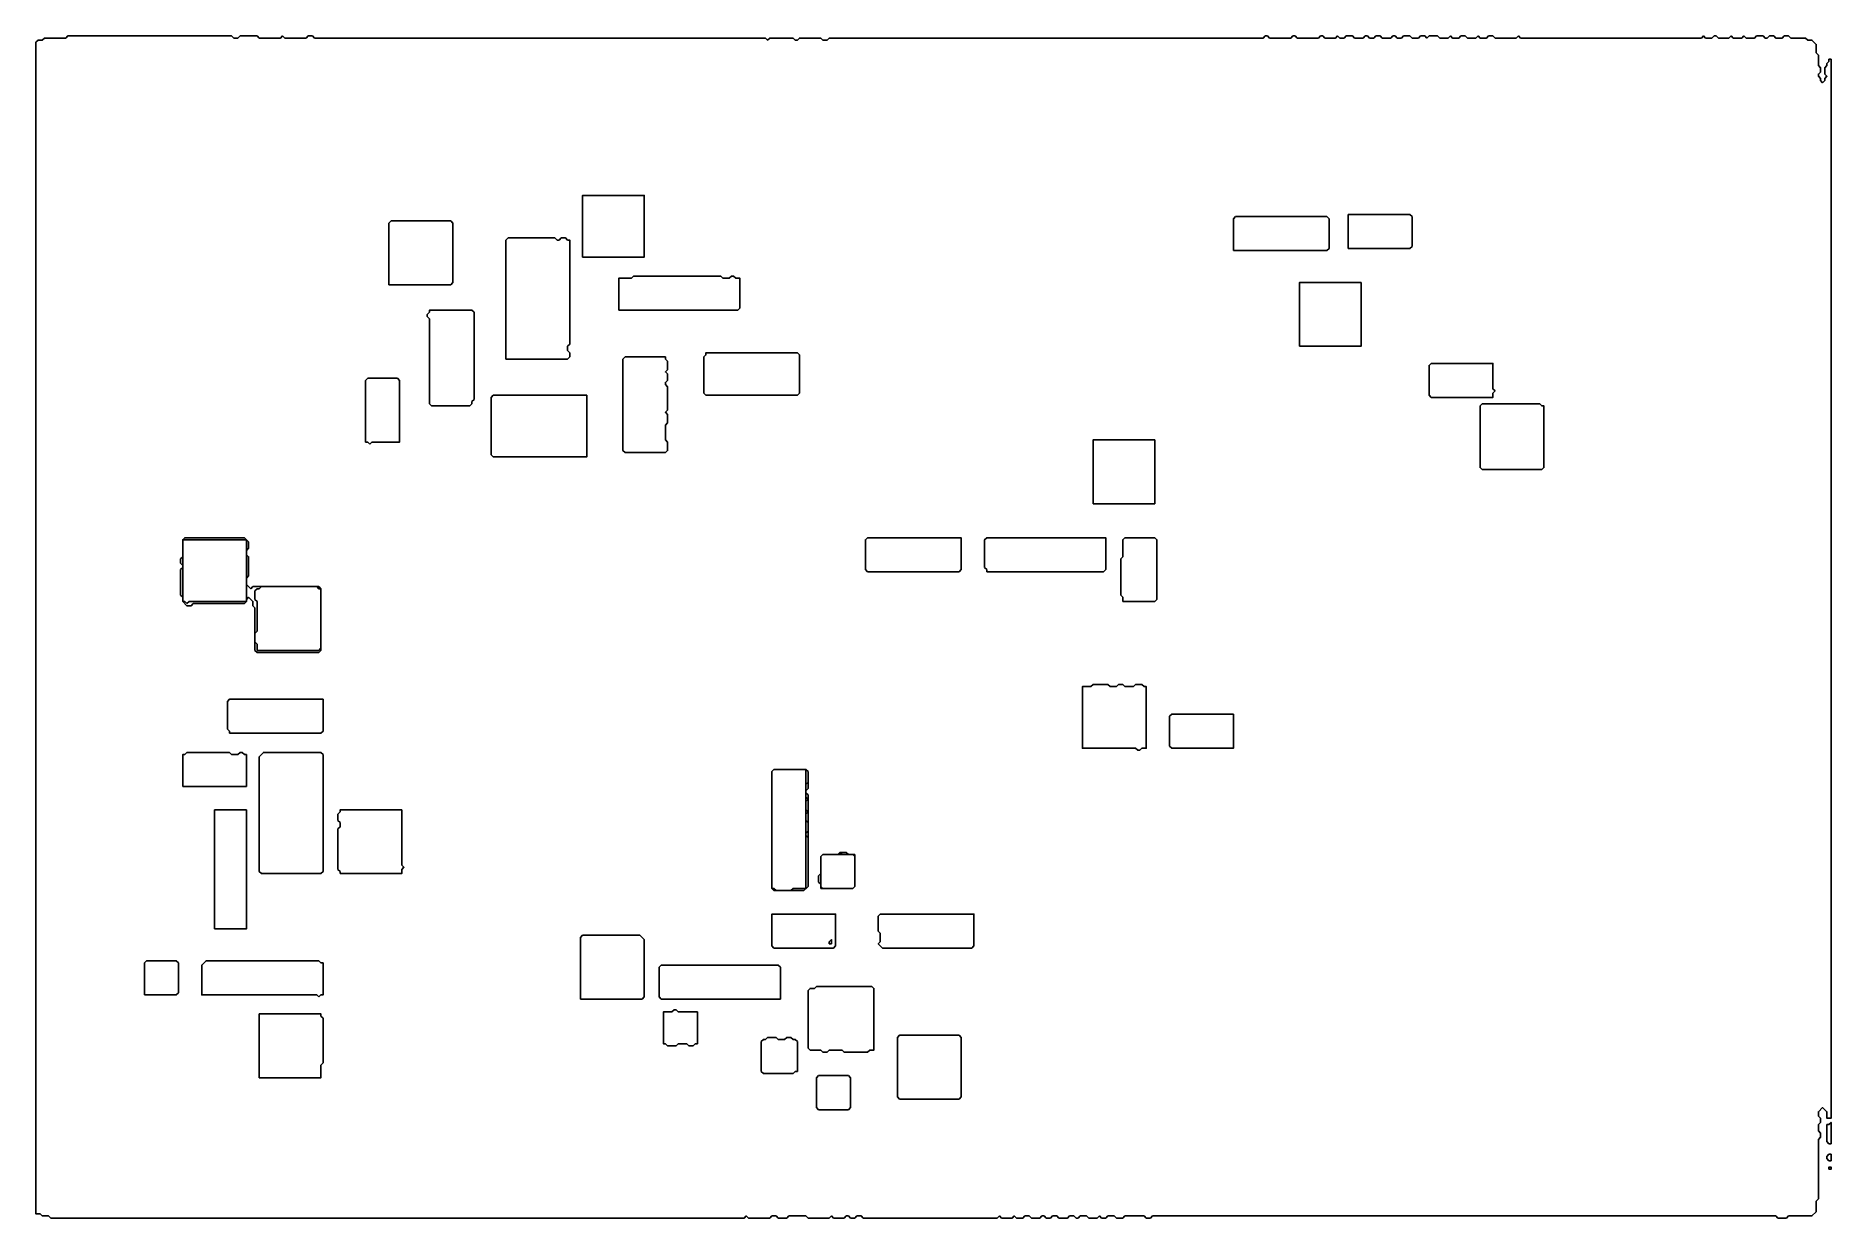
# Model space of a CAD drawing. Header units: metres. Extents: x 0 to 844, y 5 to 561.
import ezdxf

# ---------------------------------------------------------------- set-up
doc = ezdxf.new("R2010")
doc.units = ezdxf.units.M

msp = doc.modelspace()

# ---------------------------------------------------------------- linework, layer by layer
for points in [[(7, 5), (6, 6), (3, 6), (2, 7), (0, 7), (0, 558), (1, 559), (3, 559), (4, 560), (14, 560), (15, 561), (92, 561), (93, 560), (95, 560), (96, 561), (104, 561), (105, 560), (115, 560), (116, 561), (117, 560), (127, 560), (128, 561), (130, 561), (131, 560), (343, 560), (344, 559), (345, 560), (356, 560), (357, 559), (358, 559), (359, 560), (369, 560), (370, 559), (372, 559), (373, 560), (577, 560), (578, 561), (579, 561), (580, 560), (590, 560), (591, 561), (592, 561), (593, 560), (603, 560), (604, 561), (605, 561), (606, 560), (611, 560), (612, 561), (613, 560), (615, 560), (616, 561), (619, 561), (620, 560), (624, 560), (625, 561), (626, 561), (627, 560), (629, 560), (630, 561), (632, 561), (633, 560), (637, 560), (638, 561), (639, 561), (640, 560), (642, 560), (643, 561), (646, 561), (647, 560), (650, 560), (651, 561), (653, 561), (654, 560), (655, 561), (659, 561), (660, 560), (664, 560), (665, 561), (666, 560), (669, 560), (670, 561), (672, 561), (673, 560), (677, 560), (678, 561), (679, 560), (682, 560), (683, 561), (685, 561), (686, 560), (696, 560), (697, 561), (698, 560), (783, 560), (784, 561), (785, 560), (788, 560), (789, 561), (790, 561), (791, 560), (796, 560), (797, 561), (798, 560), (802, 560), (803, 561), (804, 560), (808, 560), (809, 561), (812, 561), (813, 560), (814, 560), (815, 561), (817, 561), (818, 560), (821, 560), (822, 561), (824, 561), (825, 560), (832, 560), (833, 559), (835, 559), (837, 557), (837, 553), (838, 552), (838, 547), (839, 546), (839, 544), (838, 543), (838, 542), (839, 541), (839, 540), (840, 539), (841, 540), (841, 541), (842, 542), (841, 543), (841, 546), (842, 547), (842, 548), (843, 549), (843, 550), (844, 550), (844, 52), (842, 52), (842, 55), (840, 57), (838, 55), (838, 53), (839, 52), (839, 50), (838, 49), (838, 46), (839, 45), (839, 43), (838, 42), (838, 14), (837, 13), (837, 8), (835, 6), (824, 6), (823, 5), (819, 5), (818, 6), (525, 6), (524, 5), (522, 5), (521, 6), (512, 6), (511, 5), (508, 5), (507, 6), (504, 6), (503, 5), (501, 5), (500, 6), (499, 5), (495, 5), (494, 6), (491, 6), (490, 5), (489, 5), (488, 6), (486, 6), (485, 5), (481, 5), (480, 6), (478, 6), (477, 5), (475, 5), (474, 6), (473, 6), (472, 5), (468, 5), (467, 6), (465, 6), (464, 5), (461, 5), (460, 6), (459, 5), (454, 5), (453, 6), (452, 5), (389, 5), (388, 6), (386, 6), (385, 5), (383, 5), (382, 6), (381, 6), (380, 5), (375, 5), (374, 6), (373, 5), (363, 5), (362, 6), (354, 6), (353, 5), (349, 5), (348, 6), (346, 6), (345, 5), (335, 5), (334, 6), (333, 5), (7, 5)], [(257, 457), (257, 486), (286, 486), (286, 457), (257, 457)], [(166, 444), (166, 473), (167, 474), (195, 474), (196, 473), (196, 445), (195, 444), (166, 444)], [(563, 460), (563, 475), (564, 476), (607, 476), (608, 475), (608, 461), (607, 460), (563, 460)], [(617, 461), (617, 477), (646, 477), (647, 476), (647, 462), (646, 461), (617, 461)], [(221, 409), (221, 465), (222, 466), (244, 466), (245, 465), (246, 465), (247, 466), (249, 466), (250, 465), (251, 465), (251, 416), (250, 415), (250, 413), (251, 412), (251, 410), (250, 409), (221, 409)], [(274, 432), (274, 447), (280, 447), (281, 448), (322, 448), (323, 447), (326, 447), (327, 448), (328, 448), (329, 447), (331, 447), (331, 433), (330, 432), (274, 432)], [(594, 415), (594, 445), (623, 445), (623, 415), (594, 415)], [(186, 387), (185, 388), (185, 428), (184, 429), (184, 430), (185, 431), (185, 432), (205, 432), (206, 431), (206, 390), (205, 389), (205, 388), (204, 387), (186, 387)], [(277, 365), (276, 366), (276, 409), (277, 410), (296, 410), (296, 409), (297, 408), (297, 404), (296, 403), (297, 402), (297, 399), (296, 398), (296, 397), (297, 396), (297, 385), (296, 384), (297, 383), (297, 379), (296, 378), (296, 371), (297, 370), (297, 366), (296, 365), (277, 365)], [(315, 392), (314, 393), (314, 410), (315, 411), (315, 412), (358, 412), (359, 411), (359, 393), (358, 392), (315, 392)], [(656, 391), (655, 392), (655, 406), (656, 407), (685, 407), (685, 395), (686, 394), (685, 393), (685, 391), (656, 391)], [(157, 369), (156, 370), (155, 370), (155, 399), (156, 400), (170, 400), (171, 399), (171, 370), (158, 370), (157, 369)], [(215, 363), (214, 364), (214, 391), (215, 392), (259, 392), (259, 363), (215, 363)], [(680, 357), (679, 358), (679, 387), (680, 388), (707, 388), (708, 387), (709, 387), (709, 358), (708, 357), (680, 357)], [(497, 341), (497, 371), (526, 371), (526, 341), (497, 341)], [(104, 271), (103, 272), (103, 292), (102, 293), (102, 295), (100, 297), (99, 296), (99, 295), (98, 294), (74, 294), (73, 293), (71, 293), (69, 295), (69, 297), (68, 298), (68, 310), (69, 311), (69, 312), (68, 313), (68, 315), (69, 316), (69, 324), (70, 325), (98, 325), (100, 323), (100, 320), (99, 319), (99, 317), (100, 316), (100, 307), (99, 306), (99, 303), (101, 301), (102, 302), (133, 302), (134, 301), (134, 272), (133, 271), (104, 271)], [(71, 294), (70, 295), (69, 295), (69, 324), (99, 324), (99, 295), (72, 295), (71, 294)], [(391, 309), (390, 310), (390, 324), (391, 325), (435, 325), (435, 310), (434, 309), (391, 309)], [(447, 309), (447, 310), (446, 311), (446, 324), (447, 325), (503, 325), (503, 310), (502, 309), (447, 309)], [(511, 295), (511, 297), (510, 298), (510, 315), (511, 316), (511, 324), (512, 325), (526, 325), (527, 324), (527, 296), (526, 295), (511, 295)], [(104, 272), (104, 275), (103, 276), (103, 280), (104, 281), (104, 295), (103, 296), (103, 300), (104, 301), (105, 301), (106, 302), (132, 302), (133, 301), (134, 301), (134, 273), (133, 272), (104, 272)], [(518, 225), (517, 226), (492, 226), (492, 255), (496, 255), (497, 256), (504, 256), (505, 255), (508, 255), (509, 256), (511, 256), (512, 255), (516, 255), (517, 256), (520, 256), (521, 255), (522, 255), (522, 226), (520, 226), (519, 225), (518, 225)], [(91, 233), (91, 234), (90, 235), (90, 248), (91, 249), (135, 249), (135, 234), (134, 233), (91, 233)], [(534, 226), (533, 227), (533, 241), (534, 242), (563, 242), (563, 226), (534, 226)], [(69, 208), (69, 223), (70, 223), (71, 224), (91, 224), (92, 223), (95, 223), (96, 224), (97, 224), (98, 223), (99, 223), (99, 208), (69, 208)], [(106, 167), (105, 168), (105, 222), (107, 224), (134, 224), (135, 223), (135, 168), (134, 167), (106, 167)], [(348, 159), (347, 160), (346, 160), (346, 215), (347, 216), (362, 216), (362, 160), (356, 160), (355, 159), (348, 159)], [(347, 159), (346, 160), (346, 215), (347, 216), (362, 216), (363, 215), (363, 210), (362, 209), (362, 203), (363, 202), (362, 201), (362, 197), (363, 196), (362, 195), (362, 192), (363, 191), (363, 187), (362, 186), (362, 185), (363, 184), (363, 161), (361, 159), (347, 159)], [(347, 159), (346, 160), (346, 215), (347, 216), (362, 216), (363, 215), (363, 207), (362, 206), (362, 205), (363, 204), (363, 161), (361, 159), (347, 159)], [(84, 141), (84, 197), (99, 197), (99, 141), (84, 141)], [(143, 167), (143, 168), (142, 169), (142, 188), (143, 189), (143, 191), (142, 192), (142, 195), (143, 196), (143, 197), (172, 197), (172, 171), (173, 170), (172, 169), (172, 167), (143, 167)], [(369, 160), (369, 162), (368, 163), (368, 166), (369, 167), (369, 175), (370, 176), (377, 176), (378, 177), (381, 177), (382, 176), (384, 176), (385, 175), (385, 161), (384, 160), (369, 160)], [(369, 160), (369, 175), (370, 176), (378, 176), (379, 177), (381, 177), (382, 176), (385, 176), (385, 161), (384, 160), (369, 160)], [(370, 160), (369, 161), (369, 175), (370, 176), (384, 176), (385, 175), (385, 161), (384, 160), (370, 160)], [(347, 132), (346, 133), (346, 148), (376, 148), (376, 133), (375, 132), (347, 132)], [(398, 132), (396, 134), (397, 135), (397, 139), (396, 140), (396, 147), (397, 148), (441, 148), (441, 133), (440, 132), (398, 132)], [(256, 108), (256, 137), (257, 138), (284, 138), (286, 136), (286, 109), (285, 108), (256, 108)], [(373, 134), (373, 135), (374, 136), (374, 134), (373, 134)], [(51, 110), (51, 125), (52, 126), (66, 126), (67, 125), (67, 111), (66, 110), (51, 110)], [(133, 109), (132, 110), (78, 110), (78, 124), (80, 126), (133, 126), (134, 125), (135, 125), (135, 110), (134, 110), (133, 109)], [(294, 108), (293, 109), (293, 123), (294, 124), (349, 124), (350, 123), (350, 108), (294, 108)], [(370, 83), (369, 84), (364, 84), (363, 85), (363, 112), (364, 113), (366, 113), (367, 114), (393, 114), (394, 113), (394, 84), (392, 84), (391, 83), (380, 83), (379, 84), (373, 84), (372, 83), (370, 83)], [(297, 86), (296, 87), (295, 87), (295, 102), (299, 102), (300, 103), (301, 103), (302, 102), (311, 102), (311, 87), (310, 87), (309, 86), (307, 86), (306, 87), (302, 87), (301, 86), (297, 86)], [(105, 71), (105, 101), (134, 101), (134, 100), (135, 99), (135, 78), (134, 77), (134, 71), (105, 71)], [(342, 73), (341, 74), (341, 88), (342, 89), (343, 89), (344, 90), (348, 90), (349, 89), (352, 89), (353, 90), (355, 90), (356, 89), (357, 89), (358, 88), (358, 74), (357, 74), (356, 73), (342, 73)], [(406, 61), (405, 62), (405, 90), (406, 91), (434, 91), (435, 90), (435, 62), (434, 61), (406, 61)], [(368, 56), (367, 57), (367, 71), (368, 72), (382, 72), (383, 71), (383, 57), (382, 56), (368, 56)], [(843, 40), (842, 41), (842, 49), (843, 49), (844, 50), (844, 40), (843, 40)], [(843, 32), (842, 33), (842, 34), (843, 35), (844, 35), (844, 32), (843, 32)], [(843, 28), (843, 29), (844, 29), (844, 28), (843, 28)], [(844, 15)]]:
    msp.add_lwpolyline(points)

doc.saveas('drawing.dxf')
